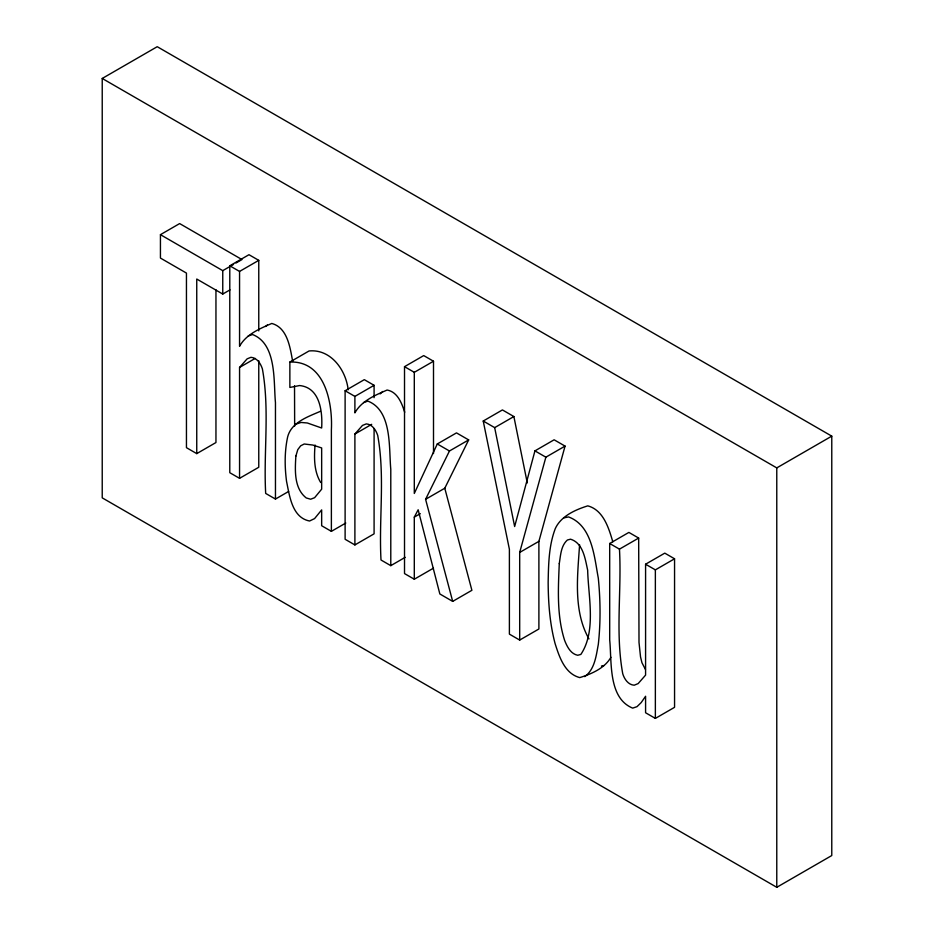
<?xml version="1.0" encoding="UTF-8"?>
<svg xmlns="http://www.w3.org/2000/svg" width="934" height="934" viewBox="0 0 934 934"><rect width="100%" height="100%" fill="white"/><g stroke="black" fill="none" stroke-linecap="round" stroke-linejoin="round"><path stroke-width="1.4" d="M315.062 445.028C314.011 457.637 313.917 471.331 320.689 482.504M579.582 544.732C577.621 575.648 572.997 610.789 588.957 638.903M483.228 421.024L509.392 549.285L509.392 634.128L519.689 640.07L538.895 628.991L538.895 541.358L565.058 446.102L554.131 439.797L534.937 450.877L514.646 526.531L494.67 427.632L483.228 421.024L502.422 409.933L513.875 416.541L527.278 482.948M519.689 640.07L519.689 552.438L545.865 457.181L565.058 446.102M444.782 488.225L471.892 590.3L452.686 601.391L425.589 499.305L444.782 488.225L468.67 439.914L456.493 432.886L437.287 443.965L414.299 493.456L414.299 372.316L433.504 361.236L433.504 453.527M425.589 499.305L449.464 450.994L468.67 439.914M433.504 361.236L423.721 355.585L404.515 366.677L404.515 573.581L414.299 579.22L414.299 517.121L418.152 509.777L439.844 593.966L452.686 601.391M610.918 657.256C604.788 668.265 591.187 674.103 579.745 677.594C564.72 673.671 559.268 656.73 555.088 643.561C549.787 623.597 548.281 602.885 548.153 582.302C548.515 564.253 548.772 545.666 555.298 528.586C560.984 516.047 575.496 509.695 587.79 505.854C603.399 510.081 608.77 528.025 612.809 541.813M258.765 330.893L258.765 260.353L248.981 254.702L229.787 265.793L229.787 472.697L239.559 478.336L239.559 367.447L247.136 358.843L250.954 357.313C257.013 357.78 260.644 363.559 262.372 368.825C269.844 409.769 263.435 452.056 265.676 493.421L275.46 499.06L288.653 491.447M374.09 397.674L374.09 385.31L364.318 379.659L345.113 390.751L345.113 539.28L354.897 544.931L354.897 434.03L362.462 425.437L366.28 423.896C372.351 424.363 375.97 430.142 377.71 435.407C385.17 476.352 378.772 518.639 381.002 560.003L390.786 565.654L405.181 557.341M320.28 411.369C307.881 416.809 291.513 422.18 287.684 436.773C284.496 451.391 284.625 466.545 286.54 481.325C289.552 495.756 292.027 517.611 309.563 521.009L314.583 518.592L321.658 509.906L321.658 525.737L331.383 531.353L345.778 523.04M292.692 361.47C290.112 347.74 287.59 327.741 271.782 323.456C259.839 328.651 246.167 334.267 239.559 346.304L239.559 271.432L258.765 260.353M265.688 326.515L267.404 324.904M404.702 412.244C401.853 403.313 397.557 391.86 387.108 390.038C375.164 395.234 361.493 400.849 354.897 412.886L354.897 396.401L374.09 385.31M380.15 393.891L382.73 391.498M584.742 676.648C594.783 669.363 596.149 655.761 598.297 644.483C600.737 622.441 600.469 600.153 598.297 578.099C594.269 556.722 592.226 525.795 568.596 516.934L563.587 517.915M102.226 78.456L157.227 46.7L831.774 436.143L831.774 855.544L776.773 887.3L102.226 497.857L102.226 78.456L776.773 467.899L831.774 436.143M215.952 289.773L215.952 442.541L196.747 453.62L186.45 447.678L186.45 273.09L160.438 258.064L160.438 234.667L179.643 223.576L241.964 259.559L235.963 263.026M160.438 234.667L222.759 270.65L233.558 264.415M196.747 453.62L196.747 279.032L222.759 294.047L229.962 289.89M239.559 367.447L255.169 358.434M295.751 424.211L301.075 422.46L307.298 422.974L321.658 428.006C322.639 411.742 320.035 387.587 299.592 385.544L289.867 387.447L289.867 362.042L309.072 350.962C330.905 348.837 346.024 370.109 348.172 389.84M239.559 478.336L258.765 467.257L258.765 360.734M354.897 434.03L371.697 424.328M494.67 427.632L513.875 416.541M354.897 544.931L374.09 533.839L374.09 428.776M414.299 517.121L420.3 513.665M414.299 579.22L433.504 568.141M519.689 552.438L538.895 541.358M638.669 538.066L619.464 549.145C621.775 590.533 615.214 632.843 622.756 673.811C624.402 679.1 628.162 684.797 634.198 685.206L638.144 683.595L645.581 675.119L645.581 564.218L664.786 553.138L674.558 558.789L674.558 707.318L655.364 718.398L645.581 712.759L645.581 696.262L641.168 702.613L637 706.664L632.703 708.124C607.964 698.118 611.898 661.622 609.692 639.907L609.692 543.495L628.886 532.415L638.669 538.066L639.008 642.44L640.537 656.952L641.95 662.72L645.464 669.503M645.581 564.218L655.364 569.868L674.558 558.789M248.199 335.995L252.577 334.535C276.966 344.109 273.44 381.364 275.46 402.659L275.46 499.06M363.524 402.577L367.914 401.118C392.292 410.691 388.766 447.946 390.786 469.242L390.786 565.654M601.438 666.035L603.948 665.568M289.867 362.042C324.822 360.641 332.738 402.647 331.383 429.757L331.383 531.353M229.787 265.793L239.559 271.432M404.515 366.677L414.299 372.316M534.937 450.877L545.865 457.181M345.113 390.751L354.897 396.401M437.287 443.965L449.464 450.994M609.692 543.495L619.464 549.145M294.525 385.765L294.654 426.102M776.773 467.899L776.773 887.3M655.364 569.868L655.364 718.398M222.759 270.65L222.759 294.047M559.279 563.576C558.182 589.191 556.699 615.751 564.661 640.502C567.113 646.597 570.604 653.87 577.714 655.271L580.855 654.419C596.476 631.069 588.28 596.674 587.661 570.172C585.186 559.057 583.26 543.086 570.557 539.198L567.393 540.004C560.832 545.841 560.634 555.508 559.279 563.576M295.868 456.107C295.004 470.269 293.883 488.248 306.259 497.962L310.66 499.223L314.63 497.682L321.658 489.171L321.658 447.946L312.832 445.051L304.227 444L300.666 445.822L297.771 449.651L295.868 456.107"/></g></svg>
